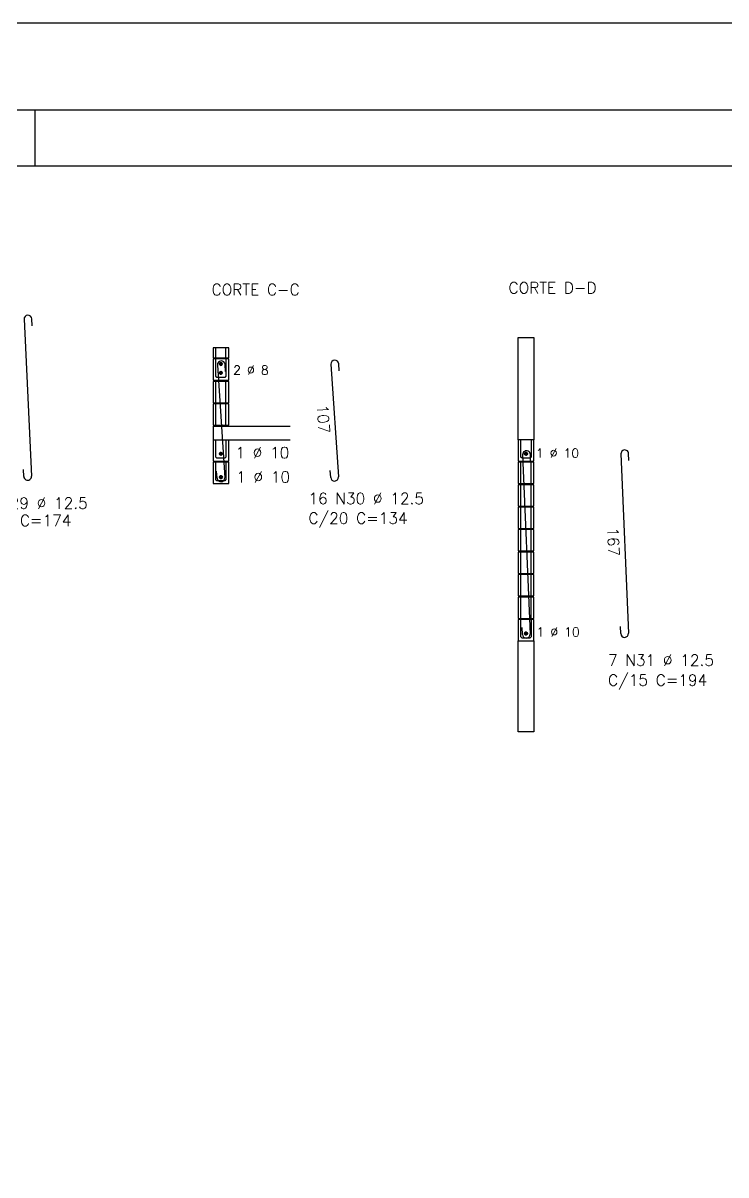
# Model space of a CAD drawing. Extents: x -2 to 121, y -2 to 61.
# Drawn here: x 68.63 to 81.14, y 40.44 to 60.95 of the extents above; entities that cross this region are included whole.
import ezdxf

# ---------------------------------------------------------------- set-up
doc = ezdxf.new("R2010")
doc.units = 0
doc.header["$MEASUREMENT"] = 0
doc.linetypes.add('HIDDEN', pattern=[0.375, 0.25, -0.125])
doc.layers.get('Defpoints').update_dxf_attribs({"linetype": 'CONTINUOUS'})
for name, color, linetype in [('ARQ_FOLHA', 7, 'CONTINUOUS'), ('PENA_01', 1, 'CONTINUOUS'), ('PENA_03', 3, 'CONTINUOUS'), ('PENA_05', 5, 'CONTINUOUS')]:
    doc.layers.add(name, color=color, linetype=linetype)
doc.styles.get("Standard").update_dxf_attribs({"font": 'ROMANS.SHX'})

msp = doc.modelspace()

# ---------------------------------------------------------------- linework, layer by layer
at = {"layer": 'ARQ_FOLHA', "color": 1}
msp.add_line((68.85, 58.396255), (68.85, 59.396255), dxfattribs=at)
for points in [[(0, -0.003745), (118.9, -0.003745), (118.9, 59.396255), (0, 59.396255)], [(2.5, 0.996255), (117.9, 0.996255), (117.9, 58.396255), (2.5, 58.396255)]]:
    msp.add_lwpolyline(points, close=True, dxfattribs=at)
at = {"layer": 'Defpoints', "color": 8, "linetype": 'HIDDEN', "ltscale": 100}
msp.add_lwpolyline([(-1.95, 60.946255), (-1.95, -1.553745), (120.85, -1.553745), (120.85, 60.946255)], close=True, dxfattribs=at)
at = {"layer": 'PENA_01', "linetype": 'Continuous'}
for points in [[(77.724927, 53.526367), (77.444927, 53.526367), (77.444927, 55.346367), (77.724927, 55.346367), (77.724927, 53.526367)], [(77.724927, 48.326367), (77.444927, 48.326367), (77.444927, 49.946367), (77.724927, 49.946367), (77.724927, 48.326367)]]:
    msp.add_lwpolyline(points, dxfattribs=at)
at = {"layer": 'PENA_03', "linetype": 'Continuous'}
for p, q in [((72.063283, 54.986367), (72.063283, 55.166367)), ((72.243283, 54.986367), (72.243283, 55.166367)), ((72.063283, 54.186367), (72.063283, 54.566367)), ((72.243283, 54.186367), (72.243283, 54.566367)), ((72.063283, 53.786367), (72.063283, 54.166367)), ((72.243283, 53.786367), (72.243283, 54.166367)), ((72.013283, 53.766367), (72.013283, 53.146367)), ((72.013283, 53.766367), (73.383962, 53.766367)), ((72.013283, 53.526367), (73.383962, 53.526367)), ((77.494927, 52.746367), (77.494927, 53.126367)), ((77.674927, 52.746367), (77.674927, 53.126367)), ((77.494927, 52.346367), (77.494927, 52.726367)), ((77.674927, 52.346367), (77.674927, 52.726367)), ((77.494927, 51.946367), (77.494927, 52.326367)), ((77.674927, 51.946367), (77.674927, 52.326367)), ((77.494927, 51.546367), (77.494927, 51.926367)), ((77.674927, 51.546367), (77.674927, 51.926367)), ((77.494927, 51.146367), (77.494927, 51.526367)), ((77.674927, 51.146367), (77.674927, 51.526367)), ((77.494927, 50.746367), (77.494927, 51.126367)), ((77.674927, 50.746367), (77.674927, 51.126367)), ((77.494927, 50.346367), (77.494927, 50.726367)), ((77.674927, 50.346367), (77.674927, 50.726367))]:
    msp.add_line(p, q, dxfattribs=at)
for points in [[(72.013283, 54.986367), (72.293283, 54.986367), (72.293283, 55.166367), (72.013283, 55.166367), (72.013283, 54.986367)], [(72.013283, 54.586367), (72.293283, 54.586367), (72.293283, 54.966367), (72.013283, 54.966367), (72.013283, 54.586367)], [(72.243283, 54.966367), (72.243283, 54.656367), (72.223283, 54.636367), (72.083283, 54.636367), (72.063283, 54.656367), (72.063283, 54.966367)], [(72.177832, 54.876101), (72.17567, 54.88627), (72.16956, 54.89468), (72.160557, 54.899878), (72.150218, 54.900964), (72.140332, 54.897752), (72.132606, 54.890796), (72.128378, 54.881299), (72.128378, 54.870904), (72.132606, 54.861407), (72.140332, 54.854451), (72.150218, 54.851238), (72.160557, 54.852325), (72.16956, 54.857523), (72.17567, 54.865933), (72.177832, 54.876101)], [(72.013283, 54.186367), (72.293283, 54.186367), (72.293283, 54.566367), (72.013283, 54.566367), (72.013283, 54.186367)], [(72.177832, 54.717358), (72.17567, 54.727526), (72.16956, 54.735936), (72.160557, 54.741134), (72.150218, 54.742221), (72.140332, 54.739008), (72.132606, 54.732052), (72.128378, 54.722555), (72.128378, 54.71216), (72.132606, 54.702663), (72.140332, 54.695707), (72.150218, 54.692494), (72.160557, 54.693581), (72.16956, 54.698779), (72.17567, 54.707189), (72.177832, 54.717358)], [(72.013283, 53.786367), (72.293283, 53.786367), (72.293283, 54.166367), (72.013283, 54.166367), (72.013283, 53.786367)], [(72.013283, 53.146367), (72.293283, 53.146367), (72.293283, 53.526367)], [(72.243283, 53.526367), (72.243283, 53.216367), (72.223283, 53.196367), (72.083283, 53.196367), (72.063283, 53.216367), (72.063283, 53.526367)], [(77.444927, 53.146367), (77.724927, 53.146367), (77.724927, 53.526367), (77.444927, 53.526367), (77.444927, 53.146367)], [(77.674927, 53.526367), (77.674927, 53.216367), (77.654927, 53.196367), (77.514927, 53.196367), (77.494927, 53.216367), (77.494927, 53.526367)], [(72.013283, 52.746367), (72.293283, 52.746367), (72.293283, 53.126367), (72.013283, 53.126367), (72.013283, 52.746367)], [(72.243283, 53.126367), (72.243283, 52.816367), (72.223283, 52.796367), (72.083283, 52.796367), (72.063283, 52.816367), (72.063283, 53.126367)], [(72.177832, 53.277358), (72.17567, 53.287526), (72.16956, 53.295936), (72.160557, 53.301134), (72.150218, 53.302221), (72.140332, 53.299008), (72.132606, 53.292052), (72.128378, 53.282555), (72.128378, 53.27216), (72.132606, 53.262663), (72.140332, 53.255707), (72.150218, 53.252494), (72.160557, 53.253581), (72.16956, 53.258779), (72.17567, 53.267189), (72.177832, 53.277358)], [(77.444927, 52.746367), (77.724927, 52.746367), (77.724927, 53.126367), (77.444927, 53.126367), (77.444927, 52.746367)], [(77.609476, 53.277358), (77.607315, 53.287526), (77.601204, 53.295936), (77.592202, 53.301134), (77.581863, 53.302221), (77.571976, 53.299008), (77.564251, 53.292052), (77.560023, 53.282555), (77.560023, 53.27216), (77.564251, 53.262663), (77.571976, 53.255707), (77.581863, 53.252494), (77.592202, 53.253581), (77.601204, 53.258779), (77.607315, 53.267189), (77.609476, 53.277358)], [(72.179879, 52.861367), (72.177718, 52.871536), (72.171607, 52.879946), (72.162604, 52.885144), (72.152266, 52.88623), (72.142379, 52.883018), (72.134653, 52.876062), (72.130425, 52.866565), (72.130425, 52.85617), (72.134653, 52.846673), (72.142379, 52.839717), (72.152266, 52.836504), (72.162604, 52.837591), (72.171607, 52.842789), (72.177718, 52.851199), (72.179879, 52.861367)], [(77.444927, 52.346367), (77.724927, 52.346367), (77.724927, 52.726367), (77.444927, 52.726367), (77.444927, 52.346367)], [(77.444927, 51.946367), (77.724927, 51.946367), (77.724927, 52.326367), (77.444927, 52.326367), (77.444927, 51.946367)], [(77.444927, 51.546367), (77.724927, 51.546367), (77.724927, 51.926367), (77.444927, 51.926367), (77.444927, 51.546367)], [(77.444927, 51.146367), (77.724927, 51.146367), (77.724927, 51.526367), (77.444927, 51.526367), (77.444927, 51.146367)], [(77.444927, 50.746367), (77.724927, 50.746367), (77.724927, 51.126367), (77.444927, 51.126367), (77.444927, 50.746367)], [(77.444927, 50.346367), (77.724927, 50.346367), (77.724927, 50.726367), (77.444927, 50.726367), (77.444927, 50.346367)], [(77.444927, 49.946367), (77.724927, 49.946367), (77.724927, 50.326367), (77.444927, 50.326367), (77.444927, 49.946367)], [(77.674927, 50.326367), (77.674927, 50.016367), (77.654927, 49.996367), (77.514927, 49.996367), (77.494927, 50.016367), (77.494927, 50.326367)], [(77.609476, 50.077358), (77.607315, 50.087526), (77.601204, 50.095936), (77.592202, 50.101134), (77.581863, 50.102221), (77.571976, 50.099008), (77.564251, 50.092052), (77.560023, 50.082555), (77.560023, 50.07216), (77.564251, 50.062663), (77.571976, 50.055707), (77.581863, 50.052494), (77.592202, 50.053581), (77.601204, 50.058779), (77.607315, 50.067189), (77.609476, 50.077358)]]:
    msp.add_lwpolyline(points, dxfattribs=at)
for centre in [(72.152832, 54.876101), (72.152832, 54.717358), (72.152832, 53.277358), (77.584476, 53.277358), (72.154879, 52.861367), (77.584476, 50.077358)]:
    msp.add_circle(centre, 0.025, dxfattribs=at)
for points in [[(72.177832, 54.876101), (72.132606, 54.890796), (72.128378, 54.881299)], [(72.177832, 54.876101), (72.128378, 54.881299), (72.128378, 54.870904)], [(72.177832, 54.876101), (72.128378, 54.870904), (72.132606, 54.861407)], [(72.177832, 54.876101), (72.140332, 54.897752), (72.129339, 54.884652)], [(72.177832, 54.876101), (72.129339, 54.884652), (72.129339, 54.867551)], [(72.177832, 54.876101), (72.129339, 54.867551), (72.140332, 54.854451)], [(72.177832, 54.876101), (72.140332, 54.897752), (72.132606, 54.890796)], [(72.177832, 54.876101), (72.132606, 54.861407), (72.140332, 54.854451)], [(72.177832, 54.876101), (72.150218, 54.900964), (72.140332, 54.897752)], [(72.177832, 54.876101), (72.157173, 54.900722), (72.140332, 54.897752)], [(72.177832, 54.876101), (72.140332, 54.854451), (72.157173, 54.851481)], [(72.177832, 54.876101), (72.140332, 54.854451), (72.150218, 54.851238)], [(72.177832, 54.876101), (72.160557, 54.899878), (72.150218, 54.900964)], [(72.177832, 54.876101), (72.150218, 54.851238), (72.160557, 54.852325)], [(72.177832, 54.876101), (72.171983, 54.892171), (72.157173, 54.900722)], [(72.177832, 54.876101), (72.157173, 54.851481), (72.171983, 54.860032)], [(72.177832, 54.876101), (72.16956, 54.89468), (72.160557, 54.899878)], [(72.177832, 54.876101), (72.160557, 54.852325), (72.16956, 54.857523)], [(72.177832, 54.876101), (72.17567, 54.88627), (72.16956, 54.89468)], [(72.177832, 54.876101), (72.16956, 54.857523), (72.17567, 54.865933)], [(72.177832, 54.876101), (72.171983, 54.860032), (72.177832, 54.876101)], [(72.177832, 54.876101), (72.17567, 54.865933), (72.177832, 54.876101)], [(72.177832, 54.717358), (72.132606, 54.732052), (72.128378, 54.722555)], [(72.177832, 54.717358), (72.128378, 54.722555), (72.128378, 54.71216)], [(72.177832, 54.717358), (72.128378, 54.71216), (72.132606, 54.702663)], [(72.177832, 54.717358), (72.140332, 54.739008), (72.129339, 54.725908)], [(72.177832, 54.717358), (72.129339, 54.725908), (72.129339, 54.708807)], [(72.177832, 54.717358), (72.129339, 54.708807), (72.140332, 54.695707)], [(72.177832, 54.717358), (72.140332, 54.739008), (72.132606, 54.732052)], [(72.177832, 54.717358), (72.132606, 54.702663), (72.140332, 54.695707)], [(72.177832, 54.717358), (72.150218, 54.742221), (72.140332, 54.739008)], [(72.177832, 54.717358), (72.157173, 54.741978), (72.140332, 54.739008)], [(72.177832, 54.717358), (72.140332, 54.695707), (72.157173, 54.692737)], [(72.177832, 54.717358), (72.140332, 54.695707), (72.150218, 54.692494)], [(72.177832, 54.717358), (72.160557, 54.741134), (72.150218, 54.742221)], [(72.177832, 54.717358), (72.150218, 54.692494), (72.160557, 54.693581)], [(72.177832, 54.717358), (72.171983, 54.733427), (72.157173, 54.741978)], [(72.177832, 54.717358), (72.157173, 54.692737), (72.171983, 54.701288)], [(72.177832, 54.717358), (72.16956, 54.735936), (72.160557, 54.741134)], [(72.177832, 54.717358), (72.160557, 54.693581), (72.16956, 54.698779)], [(72.177832, 54.717358), (72.17567, 54.727526), (72.16956, 54.735936)], [(72.177832, 54.717358), (72.16956, 54.698779), (72.17567, 54.707189)], [(72.177832, 54.717358), (72.171983, 54.701288), (72.177832, 54.717358)], [(72.177832, 54.717358), (72.17567, 54.707189), (72.177832, 54.717358)], [(72.177832, 53.277358), (72.132606, 53.292052), (72.128378, 53.282555)], [(72.177832, 53.277358), (72.128378, 53.282555), (72.128378, 53.27216)], [(72.177832, 53.277358), (72.128378, 53.27216), (72.132606, 53.262663)], [(72.177832, 53.277358), (72.140332, 53.299008), (72.129339, 53.285908)], [(72.177832, 53.277358), (72.129339, 53.285908), (72.129339, 53.268807)], [(72.177832, 53.277358), (72.129339, 53.268807), (72.140332, 53.255707)], [(72.177832, 53.277358), (72.140332, 53.299008), (72.132606, 53.292052)], [(72.177832, 53.277358), (72.132606, 53.262663), (72.140332, 53.255707)], [(72.177832, 53.277358), (72.150218, 53.302221), (72.140332, 53.299008)], [(72.177832, 53.277358), (72.157173, 53.301978), (72.140332, 53.299008)], [(72.177832, 53.277358), (72.140332, 53.255707), (72.157173, 53.252737)], [(72.177832, 53.277358), (72.140332, 53.255707), (72.150218, 53.252494)], [(72.177832, 53.277358), (72.160557, 53.301134), (72.150218, 53.302221)], [(72.177832, 53.277358), (72.150218, 53.252494), (72.160557, 53.253581)], [(72.177832, 53.277358), (72.171983, 53.293427), (72.157173, 53.301978)], [(72.177832, 53.277358), (72.157173, 53.252737), (72.171983, 53.261288)], [(72.177832, 53.277358), (72.16956, 53.295936), (72.160557, 53.301134)], [(72.177832, 53.277358), (72.160557, 53.253581), (72.16956, 53.258779)], [(72.177832, 53.277358), (72.17567, 53.287526), (72.16956, 53.295936)], [(72.177832, 53.277358), (72.16956, 53.258779), (72.17567, 53.267189)], [(72.177832, 53.277358), (72.171983, 53.261288), (72.177832, 53.277358)], [(72.177832, 53.277358), (72.17567, 53.267189), (72.177832, 53.277358)], [(77.609476, 53.277358), (77.564251, 53.292052), (77.560023, 53.282555)], [(77.609476, 53.277358), (77.560023, 53.282555), (77.560023, 53.27216)], [(77.609476, 53.277358), (77.560023, 53.27216), (77.564251, 53.262663)], [(77.609476, 53.277358), (77.571976, 53.299008), (77.560984, 53.285908)], [(77.609476, 53.277358), (77.560984, 53.285908), (77.560984, 53.268807)], [(77.609476, 53.277358), (77.560984, 53.268807), (77.571976, 53.255707)], [(77.609476, 53.277358), (77.571976, 53.299008), (77.564251, 53.292052)], [(77.609476, 53.277358), (77.564251, 53.262663), (77.571976, 53.255707)], [(77.609476, 53.277358), (77.581863, 53.302221), (77.571976, 53.299008)], [(77.609476, 53.277358), (77.588817, 53.301978), (77.571976, 53.299008)], [(77.609476, 53.277358), (77.571976, 53.255707), (77.588817, 53.252737)], [(77.609476, 53.277358), (77.571976, 53.255707), (77.581863, 53.252494)], [(77.609476, 53.277358), (77.592202, 53.301134), (77.581863, 53.302221)], [(77.609476, 53.277358), (77.581863, 53.252494), (77.592202, 53.253581)], [(77.609476, 53.277358), (77.603627, 53.293427), (77.588817, 53.301978)], [(77.609476, 53.277358), (77.588817, 53.252737), (77.603627, 53.261288)], [(77.609476, 53.277358), (77.601204, 53.295936), (77.592202, 53.301134)], [(77.609476, 53.277358), (77.592202, 53.253581), (77.601204, 53.258779)], [(77.609476, 53.277358), (77.607315, 53.287526), (77.601204, 53.295936)], [(77.609476, 53.277358), (77.601204, 53.258779), (77.607315, 53.267189)], [(77.609476, 53.277358), (77.603627, 53.261288), (77.609476, 53.277358)], [(77.609476, 53.277358), (77.607315, 53.267189), (77.609476, 53.277358)], [(72.179879, 52.861367), (72.134653, 52.876062), (72.130425, 52.866565)], [(72.179879, 52.861367), (72.130425, 52.866565), (72.130425, 52.85617)], [(72.179879, 52.861367), (72.130425, 52.85617), (72.134653, 52.846673)], [(72.179879, 52.861367), (72.142379, 52.883018), (72.131387, 52.869918)], [(72.179879, 52.861367), (72.131387, 52.869918), (72.131387, 52.852817)], [(72.179879, 52.861367), (72.131387, 52.852817), (72.142379, 52.839717)], [(72.179879, 52.861367), (72.142379, 52.883018), (72.134653, 52.876062)], [(72.179879, 52.861367), (72.134653, 52.846673), (72.142379, 52.839717)], [(72.179879, 52.861367), (72.152266, 52.88623), (72.142379, 52.883018)], [(72.179879, 52.861367), (72.15922, 52.885988), (72.142379, 52.883018)], [(72.179879, 52.861367), (72.142379, 52.839717), (72.15922, 52.836747)], [(72.179879, 52.861367), (72.142379, 52.839717), (72.152266, 52.836504)], [(72.179879, 52.861367), (72.162604, 52.885144), (72.152266, 52.88623)], [(72.179879, 52.861367), (72.152266, 52.836504), (72.162604, 52.837591)], [(72.179879, 52.861367), (72.17403, 52.877437), (72.15922, 52.885988)], [(72.179879, 52.861367), (72.15922, 52.836747), (72.17403, 52.845298)], [(72.179879, 52.861367), (72.171607, 52.879946), (72.162604, 52.885144)], [(72.179879, 52.861367), (72.162604, 52.837591), (72.171607, 52.842789)], [(72.179879, 52.861367), (72.177718, 52.871536), (72.171607, 52.879946)], [(72.179879, 52.861367), (72.171607, 52.842789), (72.177718, 52.851199)], [(72.179879, 52.861367), (72.17403, 52.845298), (72.179879, 52.861367)], [(72.179879, 52.861367), (72.177718, 52.851199), (72.179879, 52.861367)], [(77.609476, 50.077358), (77.564251, 50.092052), (77.560023, 50.082555)], [(77.609476, 50.077358), (77.560023, 50.082555), (77.560023, 50.07216)], [(77.609476, 50.077358), (77.560023, 50.07216), (77.564251, 50.062663)], [(77.609476, 50.077358), (77.571976, 50.099008), (77.560984, 50.085908)], [(77.609476, 50.077358), (77.560984, 50.085908), (77.560984, 50.068807)], [(77.609476, 50.077358), (77.560984, 50.068807), (77.571976, 50.055707)], [(77.609476, 50.077358), (77.571976, 50.099008), (77.564251, 50.092052)], [(77.609476, 50.077358), (77.564251, 50.062663), (77.571976, 50.055707)], [(77.609476, 50.077358), (77.581863, 50.102221), (77.571976, 50.099008)], [(77.609476, 50.077358), (77.588817, 50.101978), (77.571976, 50.099008)], [(77.609476, 50.077358), (77.571976, 50.055707), (77.588817, 50.052737)], [(77.609476, 50.077358), (77.571976, 50.055707), (77.581863, 50.052494)], [(77.609476, 50.077358), (77.592202, 50.101134), (77.581863, 50.102221)], [(77.609476, 50.077358), (77.581863, 50.052494), (77.592202, 50.053581)], [(77.609476, 50.077358), (77.603627, 50.093427), (77.588817, 50.101978)], [(77.609476, 50.077358), (77.588817, 50.052737), (77.603627, 50.061288)], [(77.609476, 50.077358), (77.601204, 50.095936), (77.592202, 50.101134)], [(77.609476, 50.077358), (77.592202, 50.053581), (77.601204, 50.058779)], [(77.609476, 50.077358), (77.607315, 50.087526), (77.601204, 50.095936)], [(77.609476, 50.077358), (77.601204, 50.058779), (77.607315, 50.067189)], [(77.609476, 50.077358), (77.603627, 50.061288), (77.609476, 50.077358)], [(77.609476, 50.077358), (77.607315, 50.067189), (77.609476, 50.077358)]]:
    msp.add_solid(points, dxfattribs=at)
at = {"layer": 'PENA_05', "linetype": 'Continuous'}
for p, q in [((68.648397, 55.672805), (68.782036, 52.878799)), ((68.792212, 55.554541), (68.78624, 55.679398)), ((72.091019, 54.856646), (72.222943, 52.851563)), ((72.236928, 54.740976), (72.228721, 54.865706)), ((74.113051, 54.870781), (74.244976, 52.865698)), ((74.25896, 54.755111), (74.250754, 54.879842)), ((77.523581, 53.259597), (77.657765, 50.066544)), ((77.666708, 53.140502), (77.66146, 53.265391)), ((79.273785, 53.273733), (79.407968, 50.080679)), ((79.416911, 53.154637), (79.411663, 53.279527)), ((68.644193, 52.872206), (68.638221, 52.997063)), ((72.085241, 52.842503), (72.077034, 52.967233)), ((74.107274, 52.856638), (74.099067, 52.981368)), ((77.519886, 50.06075), (77.514638, 50.185639)), ((79.27009, 50.074885), (79.264842, 50.199775))]:
    msp.add_line(p, q, dxfattribs=at)
for centre, start, end in [((68.717319, 55.676101), 2.738388, 182.738388), ((72.15987, 54.861176), 3.764359, 183.764359), ((74.181903, 54.875311), 3.764359, 183.764359), ((77.59252, 53.262494), 2.406357, 182.406357), ((79.342724, 53.27663), 2.406357, 182.406357), ((68.713114, 52.875503), 182.738388, 2.738388), ((72.154092, 52.847033), 183.764359, 3.764359), ((74.176125, 52.861168), 183.764359, 3.764359), ((77.588826, 50.063647), 182.406357, 2.406357), ((79.339029, 50.077782), 182.406357, 2.406357)]:
    msp.add_arc(centre, 0.069, start, end, dxfattribs=at)

# ---------------------------------------------------------------- texts
at = {"layer": 'PENA_03', "linetype": 'Continuous'}
for s, height, p in [('CORTE C-C', 0.2, (71.987168, 56.100156)), ('CORTE D-D', 0.2, (77.273205, 56.131931)), ('2 %%c 8', 0.16, (72.371669, 54.687319)), ('1 %%c 10', 0.2, (72.411096, 53.196449)), ('1 %%c 10', 0.16, (77.760973, 53.208823)), ('1 %%c 10', 0.2, (72.424035, 52.762998)), ('16 N30 %%c 12.5', 0.2, (73.711418, 52.380155)), ('30 N29 %%c 12.5', 0.2, (67.725568, 52.297461)), ('C/20 C=174', 0.2, (67.727576, 51.99023)), ('C/20 C=134', 0.2, (73.711418, 52.029696)), ('1 %%c 10', 0.16, (77.771196, 50.024475)), ('7 N31 %%c 12.5', 0.2, (79.043882, 49.501255)), ('C/15 C=194', 0.2, (79.043882, 49.147511))]:
    msp.add_text(s, height=height, dxfattribs=at).set_placement(p)
for s, rotation, p in [('107', 273.764359, (73.859965, 54.147896)), ('167', 272.406357, (79.028545, 51.964345))]:
    msp.add_text(s, height=0.2, rotation=rotation, dxfattribs=at).set_placement(p)

doc.saveas('drawing.dxf')
